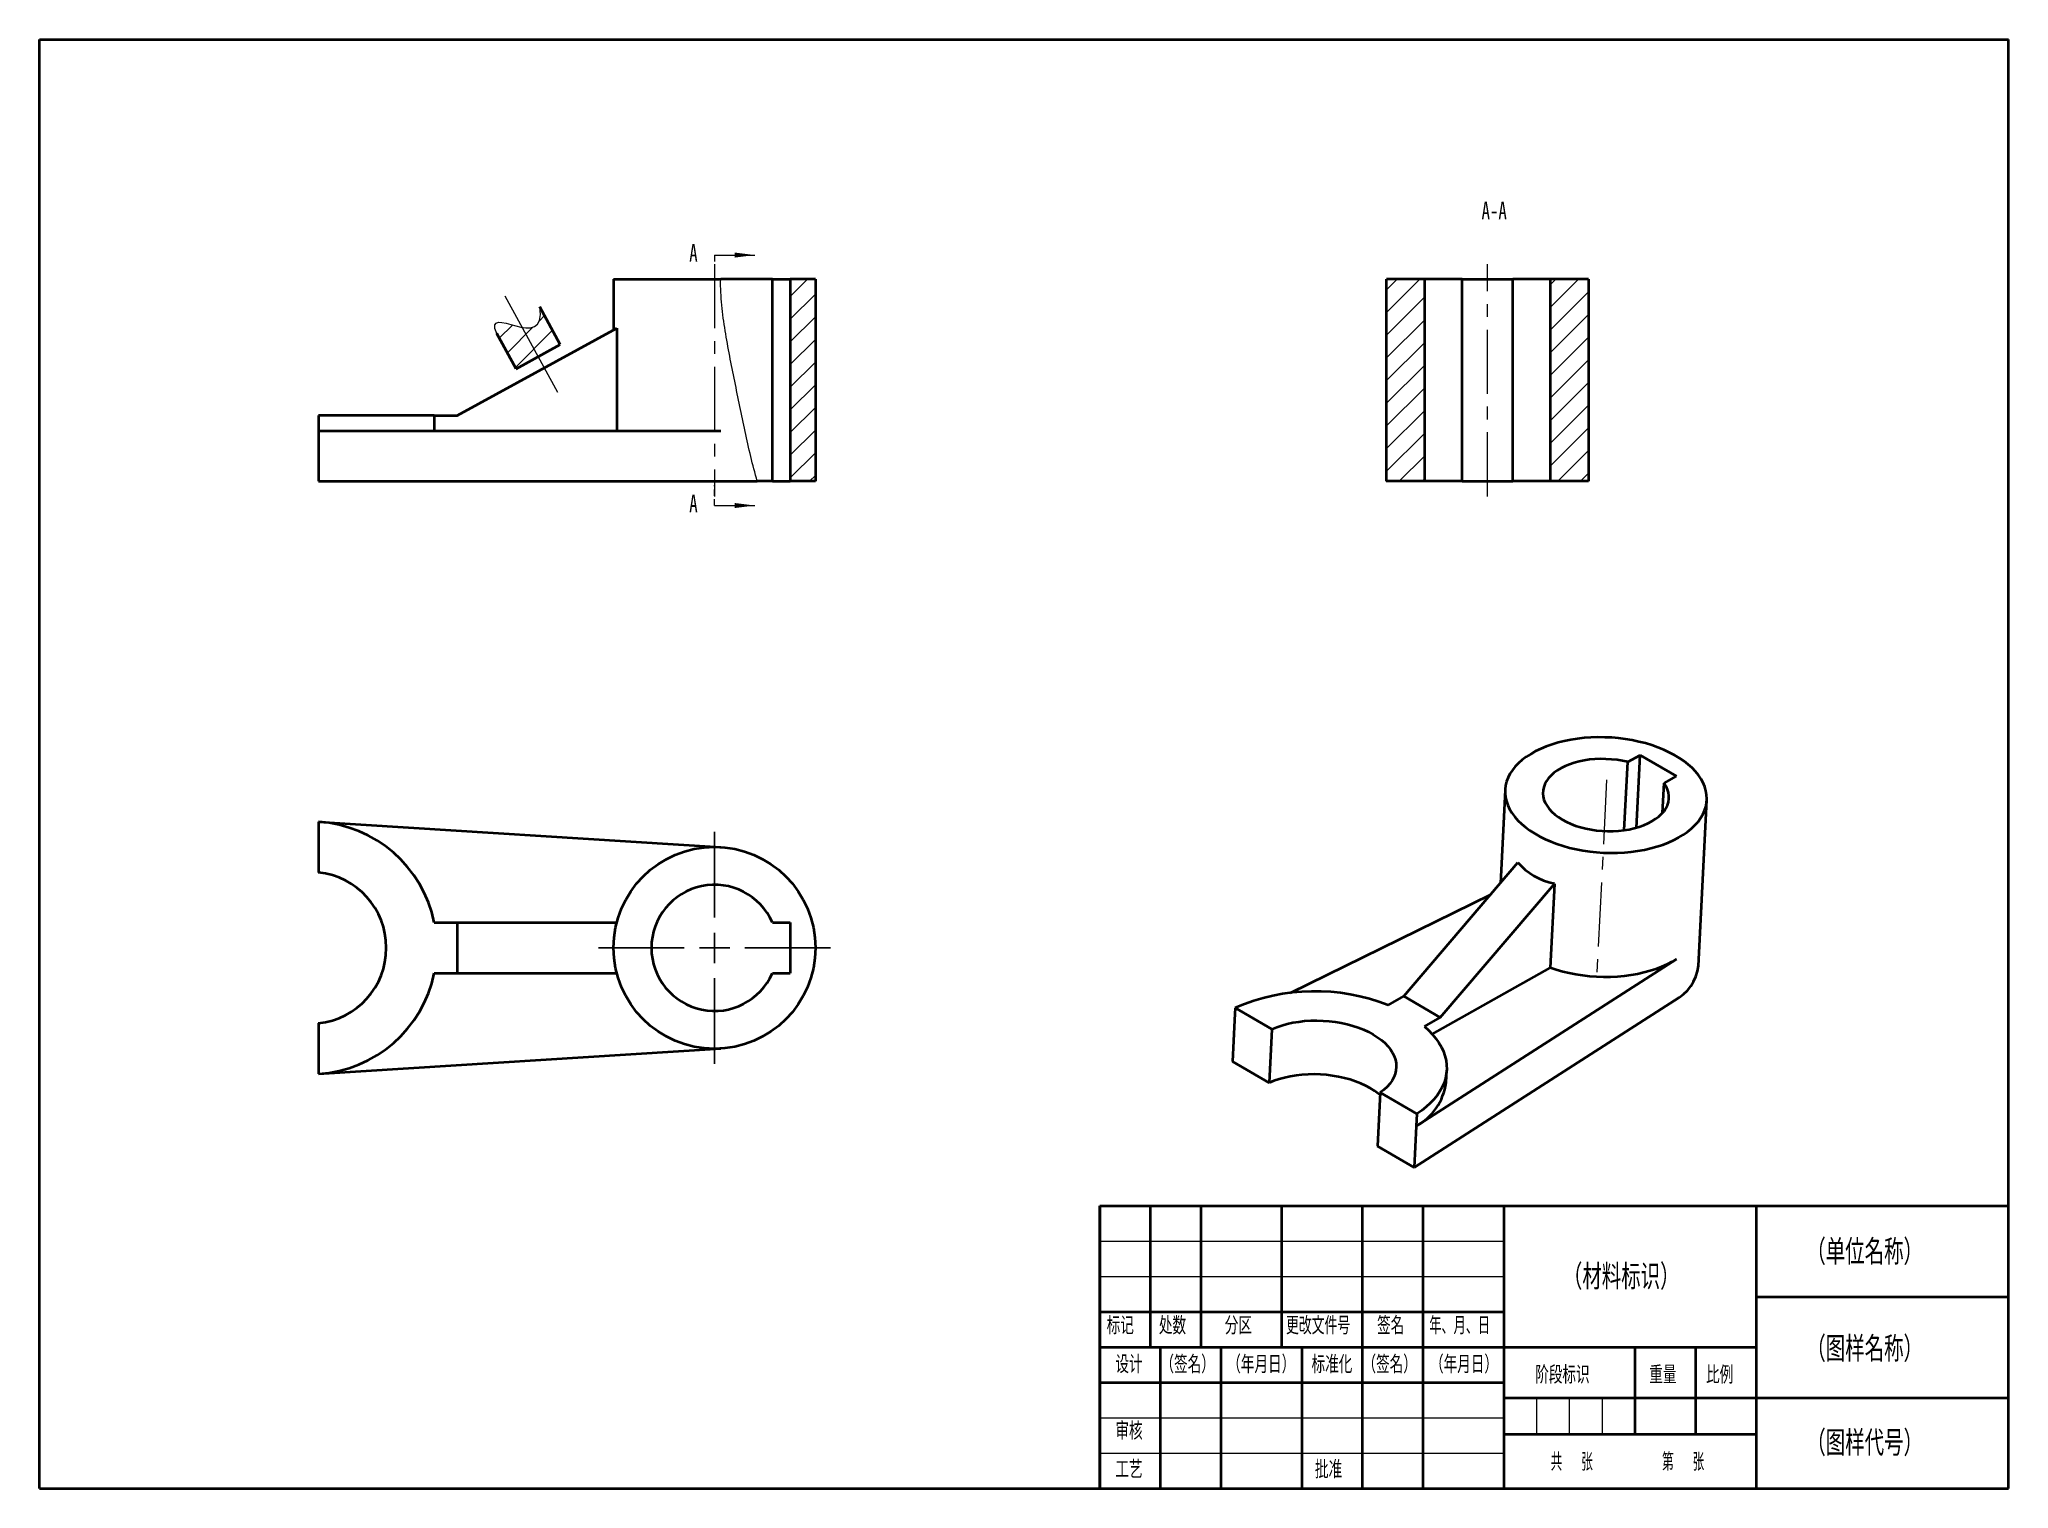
# Model space of a CAD drawing. Header units: millimetres. Extents: x 25 to 415, y 5 to 292.
import ezdxf

# ---------------------------------------------------------------- set-up
doc = ezdxf.new("R2010")
doc.units = ezdxf.units.MM
doc.linetypes.add('CENTERX2', pattern=[20.32, 12.7, -2.54, 2.54, -2.54])
doc.linetypes.add('HIDDEN', pattern=[1.905, 1.27, -0.635])
doc.layers.add('10', color=7, linetype='Continuous')
doc.styles.add('SLDTEXTSTYLE0', font='TXT', dxfattribs={"width": 0.7, "bigfont": 'bigfont'})
doc.styles.add('SLDTEXTSTYLE1', font='TXT', dxfattribs={"width": 0.660615, "bigfont": 'bigfont'})
doc.styles.add('SLDTEXTSTYLE2', font='TXT', dxfattribs={"width": 0.626577, "bigfont": 'bigfont'})
doc.styles.add('SLDTEXTSTYLE3', font='TXT', dxfattribs={"width": 0.6, "bigfont": 'bigfont'})
doc.styles.add('SLDTEXTSTYLE4', font='TXT', dxfattribs={"width": 0.7})

# ---------------------------------------------------------------- blocks, each defined once
blk = doc.blocks.new('SW_CENTERMARKSYMBOL_0')
at = {"layer": '10', "color": 0}
for p, q in [((0, 6), (0, 23)), ((-6, 0), (-23, 0)), ((0, 0), (-3, 0)), ((0, 0), (0, 3)), ((0, 0), (0, -3)), ((0, 0), (3, 0)), ((6, 0), (23, 0)), ((0, -6), (0, -23))]:
    blk.add_line(p, q, dxfattribs=at)

msp = doc.modelspace()

# ---------------------------------------------------------------- hatches: boundary and pattern name
at = {"linetype": 'Continuous', "lineweight": 15}
h = msp.add_hatch(dxfattribs=at)
h.set_pattern_fill('ANSI31', angle=3e-322, style=0)
h.paths.add_polyline_path([(178.71, 244.49), (173.71, 244.49), (173.71, 204.49), (178.71, 204.49)], flags=0)
h = msp.add_hatch(dxfattribs=at)
h.set_pattern_fill('ANSI31', angle=3e-322, style=0)
h.paths.add_polyline_path([(291.79, 244.49), (291.79, 214.49), (291.75, 214.49), (291.75, 204.49), (299.29, 204.49), (299.29, 244.49)], flags=0)
h = msp.add_hatch(dxfattribs=at)
h.set_pattern_fill('ANSI31', angle=3e-322, style=0)
h.paths.add_polyline_path([(331.83, 204.49), (331.83, 214.49), (331.79, 214.49), (331.79, 244.49), (324.29, 244.49), (324.29, 204.49)], flags=0)
at = {"layer": '10'}
h = msp.add_hatch(dxfattribs=at)
h.set_pattern_fill('ANSI31', style=0)
edge = h.paths.add_edge_path(flags=0)
edge.add_line((119.4, 226.79), (115.59, 233.75))
edge.add_spline(control_points=[(115.59, 233.75), (112.69, 240.24), (125.69, 229.53), (124.08, 239.05)], knot_values=[0, 0, 0, 0, 1, 1, 1, 1], weights=[1, 1, 1, 1], degree=3, periodic=0)
edge.add_line((124.08, 239.05), (128.17, 231.6))
edge.add_line((128.17, 231.6), (119.4, 226.79))

# ---------------------------------------------------------------- linework, layer by layer
at = {"color": 7, "linetype": 'HIDDEN', "lineweight": 15}
for p, q in [((158.71, 249.29), (158.71, 245.29)), ((158.71, 199.69), (158.71, 203.69))]:
    msp.add_line(p, q, dxfattribs=at)
at = {"color": 7, "linetype": 'Continuous', "lineweight": 15}
for p, q in [((158.71, 249.29), (166.71, 249.29)), ((158.71, 199.69), (166.71, 199.69))]:
    msp.add_line(p, q, dxfattribs=at)
at = {"color": 7, "linetype": 'Continuous', "lineweight": 40}
for p, q in [((138.71, 244.49), (138.71, 234.49)), ((138.71, 244.49), (159.93, 244.49)), ((170.16, 244.49), (159.93, 244.49)), ((170.16, 204.49), (170.16, 244.49)), ((170.16, 244.49), (173.71, 244.49)), ((173.71, 244.49), (173.71, 204.49)), ((178.71, 244.49), (173.71, 244.49)), ((178.71, 244.49), (178.71, 204.49)), ((299.29, 244.49), (291.79, 244.49)), ((291.79, 214.49), (291.79, 244.49)), ((299.29, 244.49), (299.29, 204.49)), ((306.79, 244.49), (299.29, 244.49)), ((306.79, 204.49), (306.79, 244.49)), ((306.79, 244.49), (316.79, 244.49)), ((316.79, 204.49), (316.79, 244.49)), ((324.29, 244.49), (316.79, 244.49)), ((324.29, 204.49), (324.29, 244.49)), ((331.79, 244.49), (324.29, 244.49)), ((331.79, 244.49), (331.79, 214.49)), ((107.71, 217.49), (139.34, 234.84)), ((139.34, 234.84), (139.34, 214.49)), ((80.27, 217.49), (80.27, 214.49)), ((103.2, 217.49), (80.27, 217.49)), ((103.2, 217.49), (103.2, 214.49)), ((103.2, 217.49), (107.71, 217.49)), ((80.27, 214.49), (159.96, 214.49)), ((80.27, 214.49), (80.27, 204.49)), ((291.75, 214.49), (291.75, 204.49)), ((291.79, 214.49), (291.75, 214.49)), ((331.83, 214.49), (331.79, 214.49)), ((331.83, 214.49), (331.83, 204.49)), ((80.27, 204.49), (159.96, 204.49)), ((159.96, 204.49), (167.18, 204.49)), ((170.16, 204.49), (167.18, 204.49)), ((170.16, 204.49), (173.71, 204.49)), ((178.71, 204.49), (173.71, 204.49)), ((299.29, 204.49), (291.75, 204.49)), ((306.79, 204.49), (299.29, 204.49)), ((306.79, 204.49), (316.79, 204.49)), ((324.29, 204.49), (316.79, 204.49)), ((331.83, 204.49), (324.29, 204.49)), ((338.89, 135.39), (339.57, 148.9)), ((339.57, 148.9), (342.03, 150.28)), ((341.3, 135.89), (342.03, 150.28)), ((342.03, 150.28), (349.23, 146.07)), ((346.48, 138.85), (346.78, 144.69)), ((346.78, 144.69), (349.23, 146.07)), ((315.27, 143.35), (314.34, 124.91)), ((353.56, 108.55), (355.22, 141.34)), ((80.27, 137.04), (80.27, 127.01)), ((80.27, 137.04), (159.96, 132.05)), ((295.22, 102.49), (317.83, 129.01)), ((302.42, 98.29), (325.04, 124.8)), ((325.04, 124.8), (324.2, 108.12)), ((272.8, 103.2), (312.43, 122.67)), ((103.2, 117.09), (107.71, 117.09)), ((107.71, 117.09), (107.71, 107.09)), ((107.71, 117.09), (139.34, 117.09)), ((170.16, 117.09), (173.71, 117.09)), ((173.71, 117.09), (173.71, 107.09)), ((297.67, 76.77), (349.25, 109.84)), ((103.2, 107.09), (107.71, 107.09)), ((107.71, 107.09), (139.34, 107.09)), ((170.16, 107.09), (173.71, 107.09)), ((300.85, 95.02), (324.2, 108.12)), ((292.1, 100.74), (295.22, 102.49)), ((295.22, 102.49), (302.42, 98.29)), ((297.26, 68.58), (348.83, 101.64)), ((261.72, 97.76), (261.31, 89.56)), ((261.85, 100.22), (261.72, 97.76)), ((261.85, 100.22), (269.07, 96)), ((299.3, 96.54), (302.42, 98.29)), ((80.27, 97.17), (80.27, 87.14)), ((269.07, 96), (268.54, 85.34)), ((80.27, 87.14), (159.96, 92.13)), ((261.31, 89.56), (268.54, 85.34)), ((303.58, 85.4), (303.71, 87.86)), ((290.57, 83.45), (290.03, 72.79)), ((290.57, 83.45), (297.8, 79.23)), ((297.8, 79.23), (297.67, 76.77)), ((297.67, 76.77), (297.26, 68.58)), ((290.03, 72.79), (297.26, 68.58))]:
    msp.add_line(p, q, dxfattribs=at)
at = {"color": 7, "linetype": 'Continuous', "lineweight": 40, "flags": 128}
for points in [[(349.65, 133.93), (350.57, 134.49), (351.42, 135.08), (352.19, 135.71), (352.88, 136.37), (353.49, 137.06), (354, 137.77), (354.43, 138.51), (354.77, 139.26), (355.02, 140.03), (355.17, 140.81), (355.22, 141.6), (355.19, 142.39), (355.05, 143.18), (354.82, 143.96), (354.5, 144.74), (354.09, 145.51), (353.58, 146.26), (352.99, 146.99), (352.32, 147.71), (351.56, 148.39), (350.72, 149.05), (349.82, 149.67), (348.84, 150.26), (347.8, 150.81), (346.69, 151.33), (345.54, 151.79), (344.33, 152.22), (343.08, 152.6), (341.79, 152.92), (340.47, 153.2), (339.13, 153.43), (337.77, 153.6), (336.4, 153.72), (335.02, 153.78), (333.64, 153.79), (332.27, 153.75), (330.91, 153.65), (329.58, 153.5), (328.27, 153.3), (326.99, 153.04), (325.76, 152.73), (324.57, 152.37), (323.43, 151.97), (322.34, 151.51), (321.32, 151.02), (320.36, 150.48), (319.48, 149.91), (318.67, 149.3), (317.94, 148.65), (317.29, 147.98), (316.73, 147.28), (316.25, 146.55), (315.87, 145.81), (315.58, 145.04), (315.38, 144.27), (315.28, 143.49), (315.27, 142.7), (315.35, 141.91), (315.54, 141.12), (315.81, 140.34), (316.18, 139.56), (316.64, 138.8), (317.19, 138.06), (317.82, 137.34), (318.54, 136.64), (319.33, 135.97), (320.2, 135.33), (321.15, 134.72), (322.16, 134.15), (323.23, 133.62), (324.36, 133.12), (325.55, 132.68), (326.77, 132.28), (328.04, 131.92), (329.35, 131.62), (330.68, 131.37), (332.03, 131.17), (333.4, 131.02), (334.78, 130.93), (336.16, 130.89), (337.53, 130.91), (338.9, 130.98), (340.24, 131.11), (341.56, 131.29), (342.86, 131.52), (344.11, 131.8), (345.33, 132.13), (346.49, 132.52), (347.61, 132.94), (348.66, 133.42), (349.65, 133.93)], [(339.57, 148.9), (338.52, 149.13), (337.45, 149.3), (336.36, 149.42), (335.26, 149.49), (334.17, 149.5), (333.08, 149.46), (332, 149.36), (330.95, 149.2), (329.94, 148.99), (328.96, 148.73), (328.04, 148.43), (327.17, 148.07), (326.36, 147.67), (325.62, 147.23), (324.96, 146.75), (324.38, 146.24), (323.88, 145.69), (323.47, 145.12), (323.15, 144.53), (322.92, 143.93), (322.79, 143.31), (322.75, 142.68), (322.82, 142.05), (322.97, 141.42), (323.23, 140.8), (323.58, 140.19), (324.01, 139.6), (324.54, 139.03), (325.14, 138.48), (325.83, 137.97), (326.59, 137.49), (327.41, 137.04), (328.3, 136.64), (329.24, 136.28), (330.23, 135.97), (331.25, 135.71), (332.31, 135.5), (333.39, 135.34), (334.48, 135.24), (335.58, 135.19), (336.68, 135.2), (337.76, 135.26), (338.83, 135.38), (339.87, 135.55), (340.87, 135.78), (341.83, 136.05), (342.74, 136.37), (343.59, 136.75), (344.37, 137.16), (345.08, 137.61), (345.72, 138.1), (346.28, 138.63), (346.75, 139.18), (347.13, 139.76), (347.42, 140.35), (347.62, 140.97), (347.72, 141.59), (347.72, 142.22), (347.63, 142.85), (347.44, 143.47), (347.15, 144.09), (346.78, 144.69)], [(349.25, 109.84), (348.32, 109.29), (347.32, 108.78), (346.27, 108.31), (345.15, 107.88), (343.98, 107.51), (342.76, 107.18), (341.5, 106.9), (340.2, 106.67), (338.88, 106.5), (337.53, 106.38), (336.17, 106.31), (334.79, 106.3), (333.41, 106.34), (332.03, 106.44), (330.67, 106.59), (329.32, 106.8), (327.99, 107.05), (326.69, 107.36), (325.42, 107.72), (324.2, 108.12)], [(269.07, 96), (270.04, 96.39), (271.06, 96.74), (272.13, 97.04), (273.25, 97.28), (274.4, 97.47), (275.58, 97.61), (276.79, 97.69), (278, 97.71), (279.22, 97.67), (280.44, 97.58), (281.65, 97.43), (282.83, 97.23), (283.99, 96.97), (285.12, 96.66), (286.2, 96.3), (287.23, 95.89), (288.21, 95.44), (289.12, 94.95), (289.97, 94.42), (290.74, 93.85), (291.43, 93.25), (292.04, 92.62), (292.56, 91.97), (292.98, 91.3), (293.31, 90.62), (293.55, 89.93), (293.69, 89.23), (293.73, 88.53), (293.66, 87.83), (293.5, 87.15), (293.25, 86.47), (292.89, 85.82), (292.44, 85.18), (291.9, 84.57), (291.28, 84), (290.57, 83.45)], [(299.3, 96.54), (300.14, 95.76), (300.9, 94.96), (301.58, 94.13), (302.16, 93.29), (302.66, 92.43), (303.06, 91.56), (303.37, 90.68), (303.58, 89.79), (303.69, 88.9), (303.71, 88.01), (303.64, 87.12), (303.46, 86.24), (303.19, 85.38), (302.83, 84.53), (302.37, 83.69), (301.83, 82.88), (301.19, 82.09), (300.46, 81.33), (299.65, 80.6), (298.76, 79.9), (297.8, 79.23)], [(290.54, 82.91), (290.2, 83.19), (289.43, 83.76), (288.59, 84.29), (287.67, 84.78), (286.7, 85.24), (285.66, 85.64), (284.58, 86), (283.46, 86.31), (282.3, 86.57), (281.11, 86.77), (279.9, 86.92), (278.69, 87.01), (277.47, 87.05), (276.25, 87.03), (275.05, 86.95), (273.87, 86.82), (272.71, 86.63), (271.6, 86.38), (270.52, 86.08), (269.5, 85.74), (268.54, 85.34)]]:
    msp.add_lwpolyline(points, dxfattribs=at)
at = {"color": 7, "linetype": 'Continuous', "lineweight": 40}
msp.add_circle((158.71, 112.09), 20, dxfattribs=at)
for centre, radius, start, end in [((78.71, 112.09), 25, 11.537, 86.4167), ((78.71, 112.09), 15, 275.9792, 84.0208), ((158.71, 112.09), 12.5, 23.5782, 336.4218), ((78.71, 112.09), 25, 273.5833, 348.463), ((344.56, 109.65), 9.07, 298.1265, 353.0288), ((277.61, 63.79), 39.69, 68.5845, 113.3948), ((292.15, 86.89), 11.53, 298.5999, 352.5554)]:
    msp.add_arc(centre, radius, start, end, dxfattribs=at)
msp.add_ellipse((335.28, 143.14), major_axis=(17.73, 13.78), ratio=0.717514, start_param=3.169181, end_param=3.674541, dxfattribs=at)
at = {"color": 7, "linetype": 'Continuous', "lineweight": 0}
msp.add_open_spline([(167.18, 204.49), (166.7, 206.12), (166.28, 207.76), (165.49, 211.05), (165.12, 212.7), (164.41, 216.01), (164.06, 217.67), (163.39, 220.99), (163.05, 222.65), (162.37, 225.97), (162.04, 227.63), (161.39, 230.96), (161.09, 232.63), (160.55, 235.98), (160.32, 237.66), (160.07, 240.21), (160, 241.06), (159.92, 242.77), (159.9, 243.63), (159.93, 244.49)], degree=3, knots=[0, 0, 0, 0, 0.125, 0.125, 0.25, 0.25, 0.375, 0.375, 0.5, 0.5, 0.625, 0.625, 0.75, 0.75, 0.875, 0.875, 0.9375, 0.9375, 1, 1, 1, 1], dxfattribs=at)
at = {"color": 7, "linetype": 'Continuous', "lineweight": 15}
for points in [[(166.71, 249.29), (162.71, 249.79), (162.71, 248.79)], [(166.71, 199.69), (162.71, 200.19), (162.71, 199.19)]]:
    msp.add_solid(points, dxfattribs=at)
at = {"layer": '10', "color": 7, "lineweight": 40}
for p, q in [((25, 5), (25, 292)), ((25, 292), (415, 292)), ((415, 5), (415, 292)), ((128.17, 231.6), (124.08, 239.05)), ((119.4, 226.79), (115.59, 233.75)), ((119.4, 226.79), (128.17, 231.6)), ((25, 5), (415, 5))]:
    msp.add_line(p, q, dxfattribs=at)
at = {"layer": '10', "color": 7, "linetype": 'CENTERX2', "lineweight": 0}
for p, q in [((158.71, 247.49), (158.71, 201.49)), ((311.79, 201.49), (311.79, 247.49)), ((335.39, 145.34), (333.44, 106.56))]:
    msp.add_line(p, q, dxfattribs=at)
at = {"layer": '10', "color": 7, "lineweight": 0}
msp.add_line((127.71, 222.04), (117.23, 241.15), dxfattribs=at)
at = {"layer": '10', "lineweight": 40}
for p, q in [((235, 61), (235, 5)), ((235, 5), (235, 61)), ((235, 61), (415, 61)), ((245, 61), (245, 33)), ((255, 61), (255, 33)), ((271, 61), (271, 33)), ((287, 61), (287, 5)), ((299, 61), (299, 5)), ((315, 61), (315, 5)), ((365, 61), (365, 5)), ((365, 43), (415, 43)), ((235, 40), (315, 40)), ((235, 33), (365, 33)), ((247, 33), (247, 5)), ((259, 33), (259, 5)), ((275, 33), (275, 5)), ((341, 33), (341, 15.76)), ((353, 33), (353, 15.76)), ((235, 26), (315, 26)), ((315, 23), (415, 23)), ((315, 15.76), (365, 15.76))]:
    msp.add_line(p, q, dxfattribs=at)
at = {"layer": '10', "lineweight": 15}
for p, q in [((235, 54), (315, 54)), ((235, 47), (315, 47)), ((321.5, 23), (321.5, 15.76)), ((328, 23), (328, 15.76)), ((334.5, 23), (334.5, 15.76)), ((235, 19), (315, 19)), ((235, 12), (315, 12))]:
    msp.add_line(p, q, dxfattribs=at)
at = {"layer": '10', "color": 7, "lineweight": 0}
msp.add_open_spline([(115.59, 233.75), (112.69, 240.24), (125.69, 229.53), (124.08, 239.05)], degree=3, dxfattribs=at)

# ---------------------------------------------------------------- block references
at = {"layer": '10', "color": 7}
msp.add_blockref('SW_CENTERMARKSYMBOL_0', (158.71, 112.09), dxfattribs=at)

# ---------------------------------------------------------------- texts
at = {"color": 7, "linetype": 'Continuous', "char_height": 3.5, "attachment_point": 1, "style": 'SLDTEXTSTYLE4'}
for insert in [(153.7, 251.46), (153.7, 201.86)]:
    msp.add_mtext('A', dxfattribs=dict(at, insert=insert))
at = {"layer": '10'}
for s, insert, char_height, attachment_point, style in [('A-A', (313.12, 259.86), 3.5, 2, 'SLDTEXTSTYLE4'), ('（单位名称）', (374.94, 54.35), 5, 1, 'SLDTEXTSTYLE0'), ('（材料标识）', (326.73, 49.43), 5, 1, 'SLDTEXTSTYLE0'), ('标记', (236.38, 39.04), 3.5, 1, 'SLDTEXTSTYLE0'), ('处数', (246.71, 39.04), 3.5, 1, 'SLDTEXTSTYLE0'), ('分区', (259.76, 39.04), 3.5, 1, 'SLDTEXTSTYLE0'), ('更改文件号', (271.89, 39.04), 3.5, 1, 'SLDTEXTSTYLE1'), ('签名', (289.93, 39.04), 3.5, 1, 'SLDTEXTSTYLE0'), ('年、月、日', (300.26, 39.04), 3.5, 1, 'SLDTEXTSTYLE2'), ('（图样名称）', (374.94, 35.14), 5, 1, 'SLDTEXTSTYLE0'), ('设计', (238.1, 31.35), 3.5, 1, 'SLDTEXTSTYLE0'), ('（签名）', (247.02, 31.35), 3.5, 1, 'SLDTEXTSTYLE0'), ('（年月日）', (260.25, 31.35), 3.5, 1, 'SLDTEXTSTYLE0'), ('标准化', (276.94, 31.35), 3.5, 1, 'SLDTEXTSTYLE0'), ('（签名）', (287.03, 31.35), 3.5, 1, 'SLDTEXTSTYLE0'), ('（年月日）', (300.41, 31.35), 3.5, 1, 'SLDTEXTSTYLE0'), ('阶段标识', (321.24, 29.29), 3.5, 1, 'SLDTEXTSTYLE0'), ('重量', (343.83, 29.29), 3.5, 1, 'SLDTEXTSTYLE0'), ('比例', (355.08, 29.29), 3.5, 1, 'SLDTEXTSTYLE0'), ('审核', (238.1, 18.19), 3.5, 1, 'SLDTEXTSTYLE0'), ('（图样代号）', (374.94, 16.5), 5, 1, 'SLDTEXTSTYLE0'), ('共  张', (324.3, 12.04), 3.5, 1, 'SLDTEXTSTYLE3'), ('第  张', (346.37, 12.04), 3.5, 1, 'SLDTEXTSTYLE3'), ('工艺', (238.1, 10.54), 3.5, 1, 'SLDTEXTSTYLE0'), ('批准', (277.62, 10.54), 3.5, 1, 'SLDTEXTSTYLE0')]:
    msp.add_mtext(s, dxfattribs=dict(at, insert=insert, char_height=char_height, attachment_point=attachment_point, style=style))

doc.saveas('drawing.dxf')
